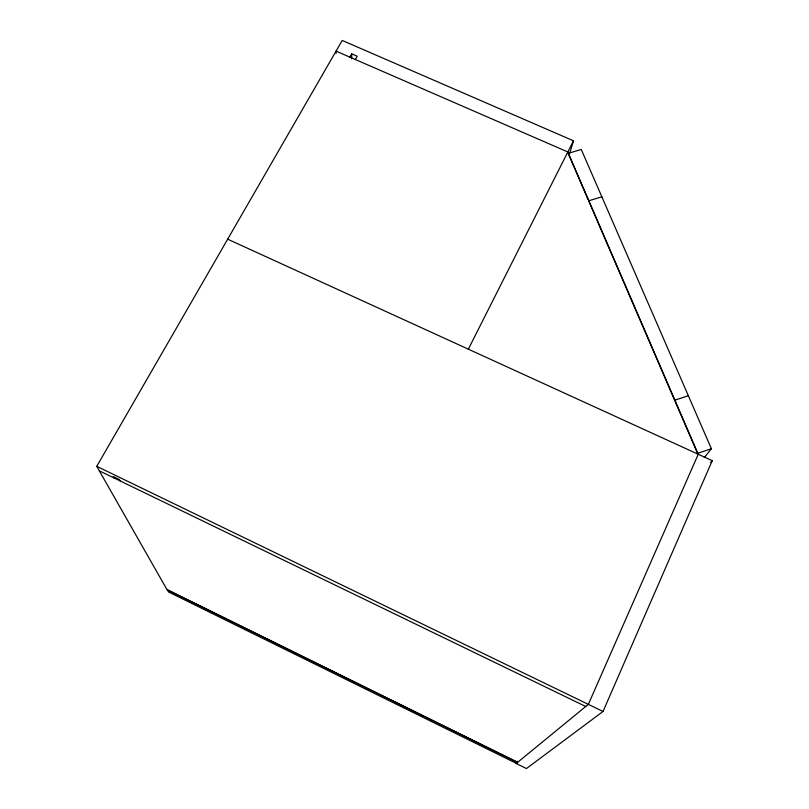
<?xml version="1.0" encoding="UTF-8"?>
<svg xmlns="http://www.w3.org/2000/svg" width="809" height="809" viewBox="0 0 809 809"><rect width="100%" height="100%" fill="white"/><g stroke="black" fill="none" stroke-linecap="round" stroke-linejoin="round"><path stroke-width="1.21" d="M351.682 58.865L351.713 53.839L357.224 56.236L355.363 59.512M569.86 152.901L573.47 140.796L342.217 40.45L96.756 466.328L167.119 589.842L517.517 762.432M517.234 761.198L516.203 763.504L526.437 768.55L603.029 711.465L712.244 460.655L227.683 239.171M468.34 349.175L573.47 140.796M349.842 57.105L351.713 53.839M704.305 457.581L711.404 448.752L581.266 149.453L568.161 153.397L588.123 199.692M710.646 462.596L712.244 460.655M516.203 763.504L588.355 704.356L698.238 454.253L567.837 151.971L336.069 51.119L336.099 53.384M711.404 448.752L697.53 453.343L588.628 200.844L601.856 196.799M674.615 400.212L688.348 395.743M96.756 466.328L603.029 711.465M99.315 470.828L585.746 706.5M114.059 477.967L113.321 476.622L119.247 479.494L119.965 480.829M517.598 762.24L516.284 763.312L168.545 591.976L167.22 589.66L517.598 762.24"/></g></svg>
